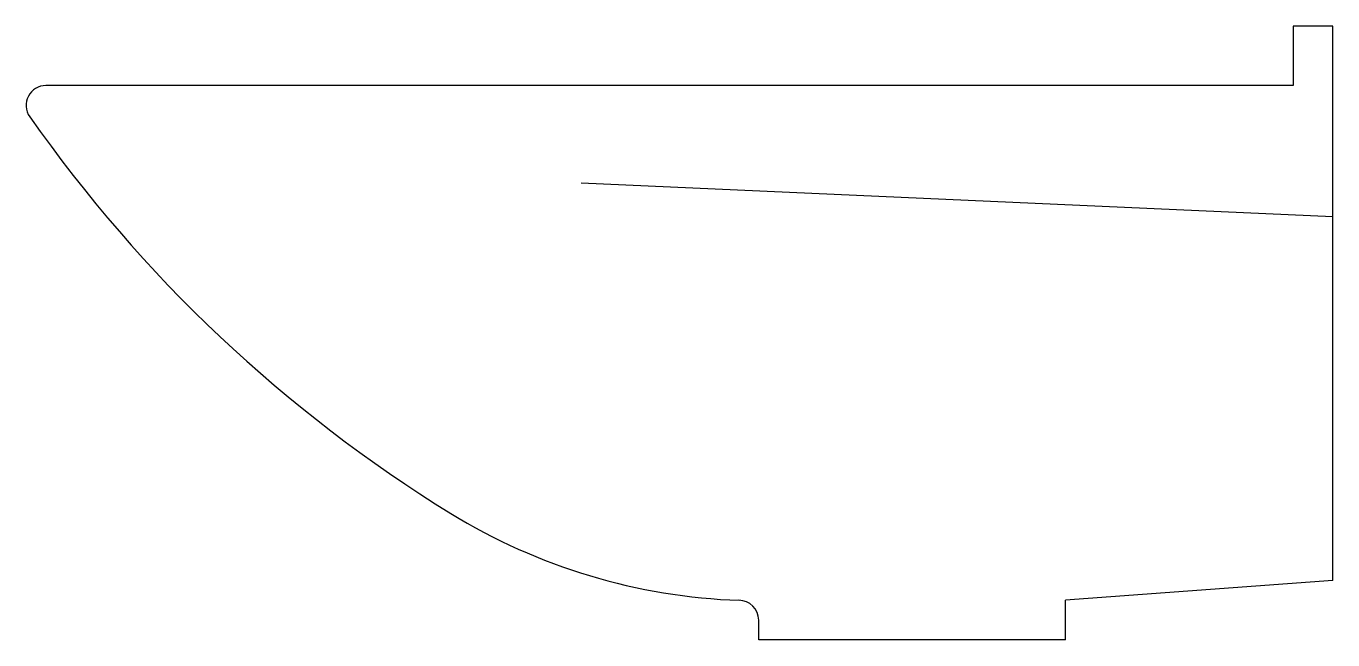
# Model space of a CAD drawing. Header units: millimetres. Extents: x -2914.787 to -2914.456, y 2975.662 to 2975.817.
import ezdxf

# ---------------------------------------------------------------- set-up
doc = ezdxf.new("R2010")
doc.units = ezdxf.units.MM
doc.header["$LTSCALE"] = 10
doc.layers.add('banheiro_louças', color=2, linetype='Continuous')

msp = doc.modelspace()

# ---------------------------------------------------------------- linework, layer by layer
at = {"layer": 'banheiro_louças'}
for p, q in [((-2914.456353652386, 2975.816988483593), (-2914.466372623387, 2975.816988483593)), ((-2914.466372623387, 2975.816988483593), (-2914.466372623387, 2975.806969512593)), ((-2914.456353652386, 2975.676722890594), (-2914.456353652386, 2975.816988483593)), ((-2914.466372623387, 2975.806969512593), (-2914.466372623387, 2975.801960026593)), ((-2914.466372623387, 2975.801960026593), (-2914.781970220386, 2975.801960026593)), ((-2914.456353652386, 2975.768708054594), (-2914.646549977387, 2975.777276513593)), ((-2914.456353652386, 2975.676722890594), (-2914.523981705387, 2975.671713404594)), ((-2914.523981705387, 2975.661694433594), (-2914.523981705387, 2975.671713404594)), ((-2914.601628730386, 2975.661694433594), (-2914.601628730386, 2975.666703919594)), ((-2914.523981705387, 2975.661694433594), (-2914.601628730386, 2975.661694433594))]:
    msp.add_line(p, q, dxfattribs=at)
for centre, radius, start, end in [((-2914.781970206387, 2975.796950541593), 0.005009485, 90.00015499999932, 215.0115979999977), ((-2914.490333708387, 2976.001244605593), 0.361082388, 215.0115979999977, 238.4010120000021), ((-2914.601538196387, 2975.820477133593), 0.148848279, 238.4010120000021, 268.1004329999997), ((-2914.606638215387, 2975.666703919594), 0.005009485, 7.016477563892661e-15, 90)]:
    msp.add_arc(centre, radius, start, end, dxfattribs=at)

doc.saveas('drawing.dxf')
